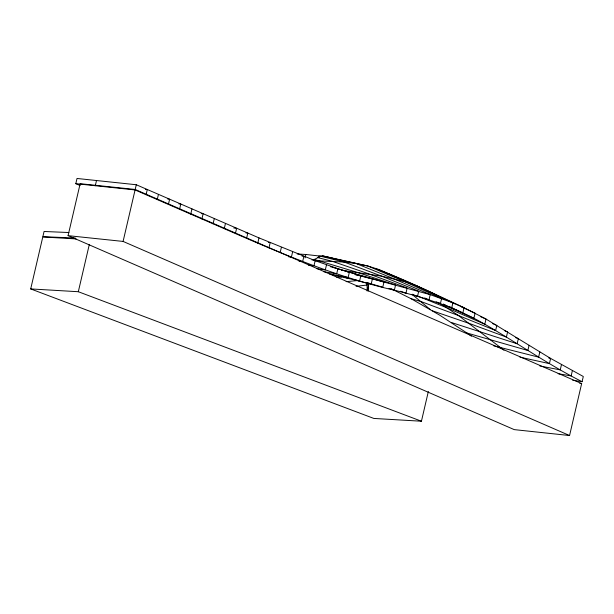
<?xml version="1.0" encoding="UTF-8"?>
<svg xmlns="http://www.w3.org/2000/svg" width="614" height="614" viewBox="0 0 614 614"><rect width="100%" height="100%" fill="white"/><g stroke="black" fill="none" stroke-linecap="round" stroke-linejoin="round"><path stroke-width="0.92" d="M368.553 290.967L368.546 283.177M428.342 391.525L421.434 421.219L373.842 418.441L30.7 288.925L42.788 236.966L76.121 238.915M80.104 185.535L75.814 183.663L77.019 178.467L136.285 184.745L258.985 237.894L315.166 260.658L337.892 268.679L360.832 275.763L430.207 294.651L452.894 302.856L464.054 307.737L486.012 319.034L550.62 358.422L583.3 376.497L582.087 381.693L572.685 380.266M68.077 235.653L80.165 183.693L135.18 189.465L581.658 383.566L569.562 435.533L514.225 429.616L68.077 235.653L123.092 241.425L569.562 435.533M95.293 185.727L96.505 180.531M30.7 288.925L78.316 291.719L89.329 244.395M123.092 241.425L136.285 184.745M146.078 194.722L147.291 189.526L145.395 189.327M157.245 199.581L158.45 194.385M168.413 204.431L169.617 199.235L167.729 199.036M179.572 209.282L180.785 204.086L178.897 203.886M582.087 381.693C548.402 364.716 517.448 343.019 484.807 324.23C456.755 307.959 425.74 297.813 394.357 290.207C323.348 274.074 257.312 242.707 190.739 214.14L191.952 208.944M201.906 218.983L203.119 213.787L201.231 213.595M213.073 223.834L214.286 218.638M224.248 228.677L225.453 223.473M235.415 233.504L236.628 228.308L233.796 228.009M246.59 238.309L247.803 233.113L245.915 232.913M257.78 243.09L258.985 237.894M268.97 247.833L270.175 242.637L268.295 242.43M280.176 252.507L281.389 247.312M292.617 251.893L291.404 257.089L288.58 256.752M305.004 257.941L305.81 254.48L322.688 256.376M318.75 257.581L319.157 255.854M326.502 264.78L325.297 269.976L316.878 268.702M367.694 282.455L367.088 285.057L367.172 291.074L368.377 285.878M496.849 325.313L495.636 330.509L458.481 315.535L421.089 301.566L411.18 298.757L391.141 288.703M529.084 345.298L527.871 350.494L466.901 332.995L439.616 315.12L411.18 298.757M539.836 351.937L538.624 357.133L493.756 345.843M561.457 364.685L560.252 369.881L539.867 365.982M572.355 370.71L571.143 375.906L558.103 373.711M449.21 306.539L462.841 312.933L464.054 307.737L427.413 290.545L379.337 269.653L367.886 266.023L322.665 255.869C318.704 256.107 316.033 259.676 311.996 259.998M356.051 286.285L367.088 285.057L366.481 282.785M346.142 281.665L357.402 280.575M336.825 277.359L341.507 276.952M314.552 260.658L344.216 262.055L356.166 263.559L393.313 278.549L430.207 294.651L429.002 299.847L424.612 297.936M68.906 232.529L44.07 231.486L42.857 236.682L75.345 238.04M297.191 253.973L305.81 254.48M75.814 183.663L135.072 189.941L190.739 214.14M579.777 383.366L581.658 383.566M301.996 256.115L303.869 256.353L302.664 261.549L298.903 261.073M313.293 260.405L315.166 260.658L313.954 265.854L308.328 265.087M341.338 270.26L381.586 276.123L404.887 281.68L416.254 285.648L452.894 302.856L451.681 308.051L447.422 306.056M324.461 256.644L326.226 256.905M335.098 268.203L337.892 268.679L336.679 273.875L323.647 271.657M347.486 271.979L349.335 272.34L348.123 277.536L329.603 273.951M329.426 257.542L322.665 255.869M548.778 358.016L550.62 358.422L549.415 363.618L519.951 357.156M327.108 257.036L329.273 257.519M355.314 274.535L360.832 275.763L359.627 280.959L332.942 275.041M376.536 269.016C396.329 276.492 416.031 285.057 434.988 294.574M387.703 273.921L390.489 274.565L394.365 276.776M320.393 256.184L344.216 262.055L381.586 276.123L418.717 291.197L417.512 296.393L412.209 294.236M314.099 259.361L357.832 272.524L395.569 285.011L394.357 290.207L388.969 288.419M317.852 257.627L332.113 261.242L369.743 274.182L407.159 288.02L405.954 293.216L400.604 291.243M355.022 274.55L372.383 278.979L371.171 284.175L353.817 279.746M346.511 277.881L349.251 278.579M329.994 257.68L336.38 259.407M330.34 266.653L383.965 282.026L382.76 287.229L367.356 282.732M333.932 258.832L330.332 257.803L367.886 266.023L404.887 281.68L441.604 298.511L440.399 303.707L436.124 301.75M451.681 322.603L517.141 343.763L518.354 338.567L515.653 337.685M432.479 310.837L468.958 323.34L506.412 337.063L507.617 331.867L504.946 330.885M78.316 291.719L421.434 421.219M417.804 296.125L447.89 308.205L484.807 324.23L486.012 319.034L480.739 316.747M492.428 323.532L495.966 324.959M442.625 298.312L445.188 299.486M452.019 302.61L454.583 303.776M461.421 306.9L475.09 313.148L473.878 318.344L443.124 304.291M443.162 304.053L445.718 305.25M439.447 302.986L458.481 315.535L503.987 350.21M466.901 332.995L471.475 336.211M412.201 294.467L430.107 309.425"/></g></svg>
